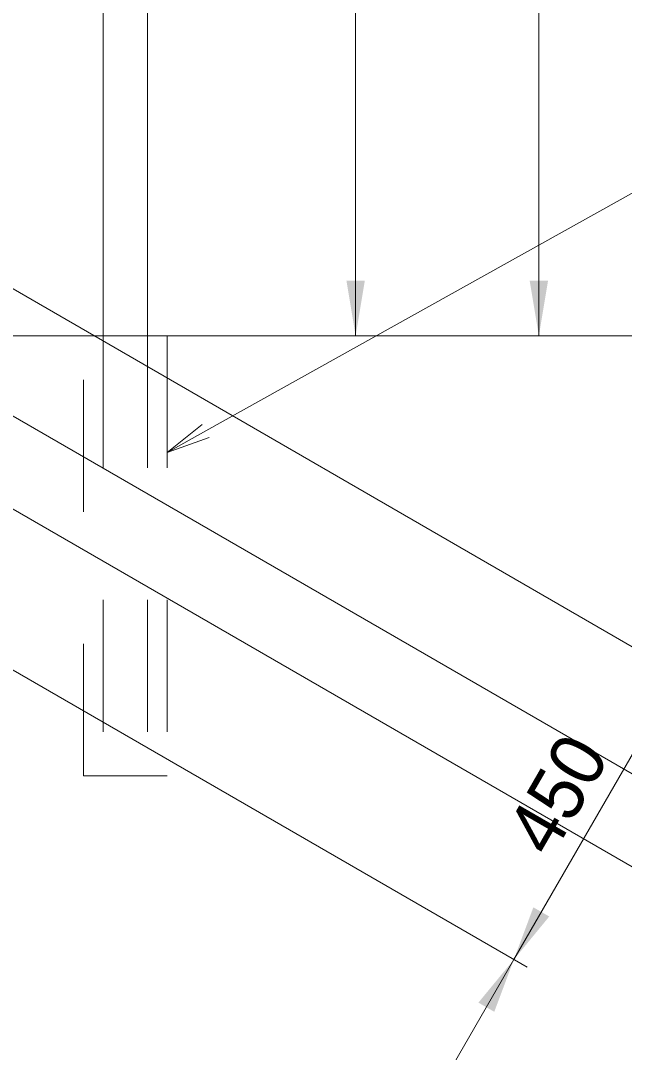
# Model space of a CAD drawing. Units: millimetres at full size, sheet at 1:30; details may follow other scales. Extents: x 300 to 12300, y 300 to 8610.
# Drawn here: x 7431 to 8255, y 5593 to 7000 of the extents above; entities that cross this region are included whole.
import ezdxf
from ezdxf.enums import TextEntityAlignment as Align

# ---------------------------------------------------------------- set-up
doc = ezdxf.new("R2010")
doc.units = ezdxf.units.MM
doc.header["$LTSCALE"] = 30
doc.linetypes.add('DASHED_SPACED', pattern=[12, 6, -6])
for name, color, linetype, lineweight in [('一般線', 7, 'Continuous', 13), ('寸法', 7, 'Continuous', 13), ('引出線', 7, 'Continuous', 13), ('支柱', 4, 'Continuous', 13)]:
    doc.layers.add(name, color=color, linetype=linetype, lineweight=lineweight)
doc.styles.add('ＭＳ Ｐゴシック', font='')
doc.styles.get('ＭＳ Ｐゴシック').set_extended_font_data('MS PGothic')

# ---------------------------------------------------------------- blocks, each defined once
blk = doc.blocks.new('filled_arrow')
at = {"color": 0, "linetype": 'Continuous', "lineweight": -2}
blk.add_solid([(7.5, 1.25), (0, 0), (7.5, -1.25)], dxfattribs=at)
blk = doc.blocks.new('open_arrow')
at = {"color": 0, "linetype": 'Continuous', "lineweight": -2}
blk.add_lwpolyline([(7.5, 1.25), (0, 0), (7.5, -1.25)], dxfattribs=at)

msp = doc.modelspace()

# ---------------------------------------------------------------- linework, layer by layer
at = {"layer": '一般線'}
msp.add_line((7230.94, 6570.12), (9230.94, 6570.12), dxfattribs=at)
at = {"layer": '寸法'}
for p, q in [((8137.83, 7735.12), (8137.83, 6570.12)), ((7887.83, 7670.12), (7887.83, 6570.12)), ((7331.92, 6685.03), (8779.9, 5849.04)), ((7331.92, 6685.03), (8563.39, 5974.04)), ((7331.92, 6685.03), (8346.89, 6099.04)), ((7331.92, 6685.03), (8996.41, 5724.04)), ((7895.33, 6570.12), (7850.33, 6570.12)), ((8145.33, 6570.12), (8100.33, 6570.12)), ((7256.92, 6555.12), (8921.41, 5594.13)), ((7256.92, 6555.12), (8921.41, 5594.13)), ((7155.95, 6486.44), (8433.41, 5748.9)), ((7155.95, 6486.44), (8433.41, 5748.9)), ((7054.96, 6325.32), (8121.89, 5709.32)), ((7054.96, 6325.32), (8121.89, 5709.32)), ((8328.7, 6109.54), (8103.7, 5719.82)), ((8103.7, 5719.82), (7803.73, 5200.25))]:
    msp.add_line(p, q, dxfattribs=at)
at = {"layer": '引出線'}
msp.add_lwpolyline([(7630.84, 6411.24), (7683.25, 6440.44), (8651.97, 6980.12)], dxfattribs=at)
at = {"layer": '支柱'}
for p, q in [((7543.44, 7720.12), (7543.44, 6570.12)), ((7603.93, 7720.12), (7603.93, 6570.12))]:
    msp.add_line(p, q, dxfattribs=at)
at = {"layer": '支柱', "color": 8, "linetype": 'DASHED_SPACED'}
for p, q in [((7516.54, 5970.12), (7516.54, 6570.12)), ((7516.54, 6570.12), (7630.84, 6570.12)), ((7630.84, 6570.12), (7630.84, 5970.12)), ((7630.84, 5970.12), (7516.54, 5970.12))]:
    msp.add_line(p, q, dxfattribs=at)
at = {"layer": '支柱', "linetype": 'DASHED_SPACED'}
for p, q in [((7543.44, 6570.12), (7543.44, 5970.12)), ((7603.93, 6570.12), (7603.93, 5970.12)), ((7543.44, 5970.12), (7603.93, 5970.12))]:
    msp.add_line(p, q, dxfattribs=at)

# ---------------------------------------------------------------- block references
at = {"layer": '寸法', "xscale": 10, "yscale": 10}
for p, rotation in [((7887.83, 6570.12), 90), ((8137.83, 6570.12), 90), ((8103.7, 5719.82), 60), ((8103.7, 5719.82), 240)]:
    msp.add_blockref('filled_arrow', p, dxfattribs=dict(at, rotation=rotation))
at = {"layer": '引出線', "xscale": 8, "yscale": 8, "rotation": 29.1}
msp.add_blockref('open_arrow', (7630.84, 6411.24), dxfattribs=at)

# ---------------------------------------------------------------- texts
at = {"layer": '寸法', "style": 'ＭＳ Ｐゴシック'}
msp.add_text('450', height=74.23, rotation=60, dxfattribs=at).set_placement((8162.94, 5945.43), align=Align.MIDDLE_CENTER)

doc.saveas('drawing.dxf')
